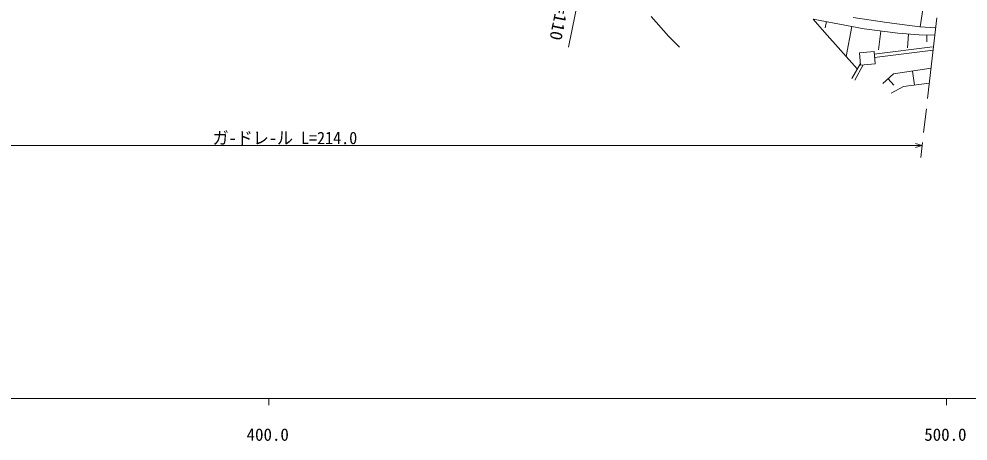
# Model space of a CAD drawing. Units: millimetres, scale not verified. Extents: x 40000 to 680000, y 20000 to 380000.
# Drawn here: x 431137 to 571183, y 198715 to 260953 of the extents above; entities that cross this region are included whole.
import ezdxf
from ezdxf.enums import TextEntityAlignment as Align

# ---------------------------------------------------------------- set-up
doc = ezdxf.new("R2010")
doc.units = ezdxf.units.MM
doc.header["$LTSCALE"] = 1000
doc.linetypes.add('CHAIN', pattern=[18.5, 12, -1.5, 3.5, -1.5])
for name, color, linetype, lineweight in [('M-BGD', 7, 'Continuous', 13), ('M-BMK', 2, 'CHAIN', 13), ('M-STR-HTXT', 7, 'Continuous', 13), ('M-TTL-BAND', 7, 'Continuous', 13)]:
    doc.layers.add(name, color=color, linetype=linetype, lineweight=lineweight)
doc.styles.add('ＭＳ ゴシック', font='')
doc.styles.get('ＭＳ ゴシック').set_extended_font_data('MS Gothic')

msp = doc.modelspace()

# ---------------------------------------------------------------- linework, layer by layer
at = {"layer": 'M-BGD'}
for p, q in [((565251, 266995), (564102, 259779)), ((524406, 261305), (527004, 258438)), ((548327, 260947), (552224, 260185)), ((549984, 259020), (548327, 260947)), ((550276, 260566), (550095, 259644)), ((559212, 260454), (554240, 261171)), ((552224, 260185), (555853, 259513)), ((554038, 259849), (553215, 255401)), ((555853, 259513), (560825, 258841)), ((558339, 259177), (557962, 256391)), ((564050, 259782), (559212, 260454)), ((566406, 259650), (564050, 259782)), ((527004, 258438), (528617, 256781)), ((554822, 253600), (549984, 259020)), ((560825, 258841), (563961, 258617)), ((562393, 258729), (562258, 256691)), ((563961, 258617), (566280, 258549)), ((565120, 258583), (565091, 257581)), ((557325, 255747), (565963, 256828)), ((557387, 255251), (566026, 256332)), ((557313, 256148), (555162, 255969)), ((555162, 255969), (555315, 254138)), ((557465, 254317), (557313, 256148)), ((555293, 254408), (554061, 252167)), ((555731, 254168), (554499, 251926)), ((555315, 254138), (557465, 254317)), ((560211, 252851), (565722, 253684)), ((558600, 251428), (560211, 252851)), ((559405, 252139), (560251, 251182)), ((562966, 253267), (563278, 251201)), ((561662, 250998), (559862, 250031)), ((565468, 251476), (561662, 250998))]:
    msp.add_line(p, q, dxfattribs=at)
at = {"layer": 'M-BMK'}
msp.add_line((568685, 279505), (564209, 240503), dxfattribs=at)
at = {"layer": 'M-STR-HTXT'}
for p, q in [((512205, 256817), (518922, 289412)), ((354264, 242291), (564414, 242291)), ((563414, 242571), (564414, 242291)), ((564414, 242291), (563414, 242011))]:
    msp.add_line(p, q, dxfattribs=at)
at = {"layer": 'M-TTL-BAND'}
for p, q in [((40000, 205000), (579000, 205000)), ((468000, 205000), (468000, 204000)), ((568000, 205000), (568000, 204000))]:
    msp.add_line(p, q, dxfattribs=at)

# ---------------------------------------------------------------- texts
at = {"layer": 'M-STR-HTXT', "style": 'ＭＳ ゴシック', "width": 1.05}
msp.add_text('A=110', height=1833, rotation=258.5, dxfattribs=at).set_placement((510184, 264554), align=Align.BOTTOM_LEFT)
at = {"layer": 'M-STR-HTXT', "style": 'ＭＳ ゴシック', "width": 0.95}
msp.add_text('ガ-ドレ-ル L=214.0', height=1833, dxfattribs=at).set_placement((459702, 241944), align=Align.BOTTOM_LEFT)
at = {"layer": 'M-TTL-BAND', "style": 'ＭＳ ゴシック'}
for s, p in [('400.0', (467844, 198195)), ('500.0', (567844, 198195))]:
    msp.add_text(s, height=1833, dxfattribs=at).set_placement(p, align=Align.BOTTOM_CENTER)

doc.saveas('drawing.dxf')
